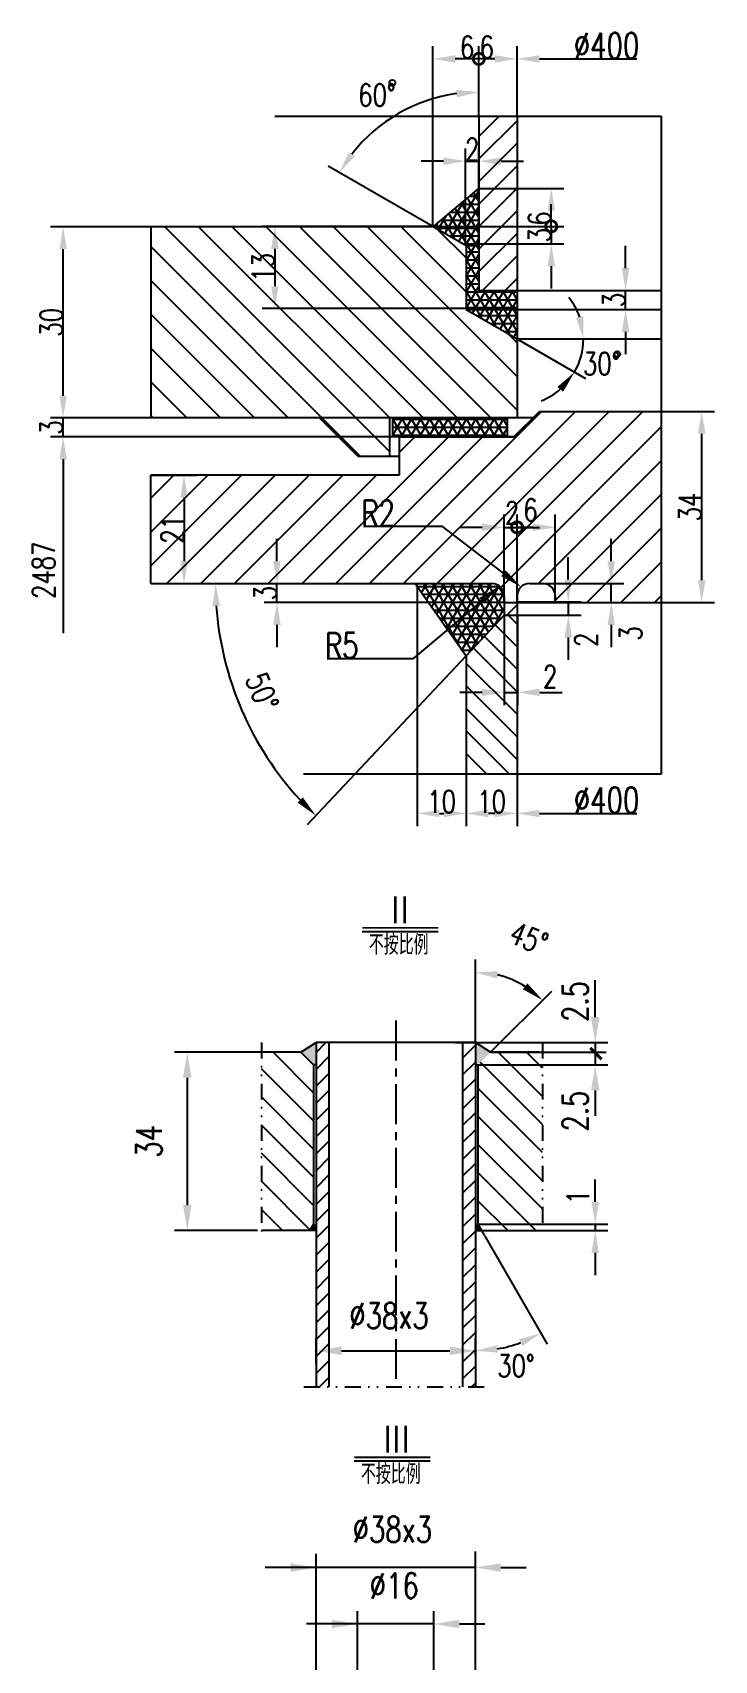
# Model space of a CAD drawing. Extents: x -11639 to -9817, y 3347 to 4292.
# Drawn here: x -11308 to -11200.9, y 3897.5 to 4153.1 of the extents above; entities that cross this region are included whole.
import ezdxf
from ezdxf.enums import TextEntityAlignment as Align

# ---------------------------------------------------------------- set-up
doc = ezdxf.new("R2010")
doc.units = 0
doc.header["$LTSCALE"] = 10
doc.header["$MEASUREMENT"] = 0
doc.linetypes.add('CENTER2', pattern=[1, 0.625, -0.125, 0.125, -0.125])
doc.linetypes.add('DIVIDE2', pattern=[0.625, 0.25, -0.125, 0, -0.125, 0, -0.125])
doc.layers.get('0').update_dxf_attribs({"linetype": 'CONTINUOUS'})
doc.layers.get('DEFPOINTS').update_dxf_attribs({"linetype": 'CONTINUOUS'})
doc.layers.add('1', color=2, linetype='CONTINUOUS')
doc.layers.add('LK', color=240, linetype='CONTINUOUS')
doc.styles.add('HZ', font='txt', dxfattribs={"width": 0.75, "bigfont": 'hztxt'})
doc.styles.get("Standard").update_dxf_attribs({"font": 'simplex', "width": 0.75, "bigfont": 'hztxt'})
doc.dimstyles.get("Standard").update_dxf_attribs({"dimtxt": 0.18, "dimasz": 0.18, "dimexe": 0.18, "dimexo": 0.0625, "dimgap": 0.09, "dimtad": 0, "dimtih": 1, "dimtoh": 1, "dimdec": 4, "dimzin": 0, "dimtxsty": 'STANDARD', "dimcen": 0.09, "dimazin": 3, "dimtfac": 1, "dimtdec": 4, "dimtofl": 0, "dimtmove": 0, "dimatfit": 3, "dimtolj": 1, "dimtzin": 0})
pattern_1 = [(180, (-10336.3069, 3097.4027), (0, 1.25), []), (120, (-10336.3069, 3097.4027), (1.0825318, 0.625), []), (60, (-10336.3069, 3097.4027), (1.0825318, -0.625), [])]

# ---------------------------------------------------------------- blocks, each defined once
blk = doc.blocks.new('*D31')
at = {"layer": '1', "color": 0}
for p, q in [((564.87, 710.22), (564.87, 723.2)), ((567.32, 708.7), (576.86, 718.24))]:
    blk.add_line(p, q, dxfattribs=at)
blk.add_arc((564.87, 706.26), 14.94, 58.4498, 76.5502, dxfattribs=at)
for points in [[(568.28, 720.21), (568.42, 721.37), (564.87, 721.2)], [(573.06, 719.45), (572.33, 718.53), (575.44, 716.82)]]:
    blk.add_solid(points, dxfattribs=at)
at = {"layer": 'DEFPOINTS', "color": 0}
for p in [(572.35, 719.2), (564.87, 710.16), (567.27, 708.66), (565.27, 706.66), (564.87, 694.06)]:
    blk.add_point(p, dxfattribs=at)
at = {"layer": '1', "color": 0, "insert": (573.27, 726.53), "char_height": 3.5, "attachment_point": 5, "rotation": 337.5, "style": 'HZ'}
blk.add_mtext('\\A1;45%%D', dxfattribs=at)
blk = doc.blocks.new('*D59')
at = {"layer": '1', "color": 0}
for p, q in [((566.3, 679.87), (576.16, 662.81)), ((564.87, 664.35), (564.87, 659.79))]:
    blk.add_line(p, q, dxfattribs=at)
blk.add_arc((564.87, 682.35), 20.56, 279.7641, 290.2359, dxfattribs=at)
for points in [[(571.74, 663.58), (572.23, 662.53), (575.16, 664.54)], [(568.41, 661.5), (568.31, 662.67), (564.87, 661.79)]]:
    blk.add_solid(points, dxfattribs=at)
at = {"layer": 'DEFPOINTS', "color": 0}
for p in [(564.87, 683.66), (565.27, 681.66), (566.27, 679.93), (564.87, 664.41), (568.45, 662.1)]:
    blk.add_point(p, dxfattribs=at)
at = {"layer": '1', "color": 0, "insert": (571.24, 659.42), "char_height": 3.5, "attachment_point": 5, "style": 'HZ'}
blk.add_mtext('\\A1;30%%D', dxfattribs=at)
blk = doc.blocks.new('*D32')
at = {"layer": '1', "color": 0}
for p, q in [((583.69, 685.16), (583.69, 688.66)), ((565.18, 681.66), (585.69, 681.66)), ((575.46, 680.66), (585.69, 680.66)), ((583.69, 681.66), (583.69, 680.66)), ((583.69, 677.16), (583.69, 673.66))]:
    blk.add_line(p, q, dxfattribs=at)
for points in [[(583.11, 685.16), (584.27, 685.16), (583.69, 681.66)], [(583.11, 677.16), (584.27, 677.16), (583.69, 680.66)]]:
    blk.add_solid(points, dxfattribs=at)
at = {"layer": 'DEFPOINTS', "color": 0}
for p in [(565.12, 681.66), (575.4, 680.66), (583.69, 680.66)]:
    blk.add_point(p, dxfattribs=at)
at = {"layer": '1', "color": 0, "insert": (580.99, 685.92), "char_height": 3.5, "attachment_point": 5, "rotation": 90, "style": 'HZ'}
blk.add_mtext('\\A1;1', dxfattribs=at)
blk = doc.blocks.new('*X1')
at = {"color": 0}
for p, q in [((154.18, 566.18), (147.82, 572.54)), ((190.11, 565.61), (183.18, 572.54)), ((190.11, 570.03), (187.6, 572.54)), ((154.18, 561.76), (146, 569.95)), ((190.11, 561.19), (180.37, 570.93)), ((154.18, 557.34), (146, 565.53)), ((190.11, 556.77), (179.98, 566.9)), ((190.11, 552.35), (179.98, 562.48)), ((154.18, 552.92), (146, 561.11)), ((190.11, 547.93), (179.98, 558.06)), ((154.18, 548.5), (146, 556.69)), ((153.65, 544.62), (146, 552.27)), ((189.08, 544.54), (179.98, 553.64)), ((149.31, 544.54), (146, 547.85)), ((184.66, 544.54), (179.98, 549.22))]:
    blk.add_line(p, q, dxfattribs=at)
blk = doc.blocks.new('*X5')
at = {"color": 0}
for p, q in [((93.41, 711.25), (94.96, 712.8)), ((93.41, 708.6), (95.41, 710.6)), ((116.41, 710.38), (118.41, 712.38)), ((93.41, 705.94), (95.41, 707.94)), ((116.41, 707.73), (118.41, 709.73)), ((116.41, 705.08), (118.41, 707.08)), ((93.41, 703.29), (95.41, 705.29)), ((116.41, 702.43), (118.41, 704.43)), ((93.41, 700.64), (95.41, 702.64)), ((116.41, 699.78), (118.41, 701.78)), ((93.41, 697.99), (95.41, 699.99)), ((116.41, 697.12), (118.41, 699.12)), ((93.41, 695.34), (95.41, 697.34)), ((116.41, 694.47), (118.41, 696.47)), ((93.41, 692.69), (95.41, 694.69)), ((116.41, 691.82), (118.41, 693.82)), ((93.41, 690.03), (95.41, 692.03)), ((116.41, 689.17), (118.41, 691.17)), ((93.41, 687.38), (95.41, 689.38)), ((116.41, 686.52), (118.41, 688.52)), ((93.41, 684.73), (95.41, 686.73)), ((116.41, 683.87), (118.41, 685.87)), ((93.41, 682.08), (95.41, 684.08)), ((116.41, 681.21), (118.41, 683.21)), ((93.41, 679.43), (95.41, 681.43)), ((116.41, 678.56), (118.41, 680.56)), ((93.41, 676.78), (95.41, 678.78)), ((116.41, 675.91), (118.41, 677.91)), ((93.41, 674.12), (95.41, 676.12)), ((116.41, 673.26), (118.41, 675.26)), ((93.41, 671.47), (95.41, 673.47)), ((116.41, 670.61), (118.41, 672.61)), ((93.41, 668.82), (95.41, 670.82)), ((116.41, 667.96), (118.41, 669.96)), ((93.41, 666.17), (95.41, 668.17)), ((116.41, 665.3), (118.41, 667.3)), ((93.41, 663.52), (95.41, 665.52)), ((116.41, 662.65), (118.41, 664.65)), ((93.41, 660.87), (95.41, 662.87)), ((116.41, 660), (118.41, 662)), ((93.96, 658.77), (95.41, 660.21)), ((117.83, 658.77), (118.41, 659.35))]:
    blk.add_line(p, q, dxfattribs=at)
blk = doc.blocks.new('_DOTSMALL')
at = {"layer": '1', "color": 0, "const_width": 0.5}
blk.add_lwpolyline([(-0.0625, 0, 1), (0.0625, 0, 1)], format="xyb", close=True, dxfattribs=at)
blk = doc.blocks.new('*D48')
at = {"layer": '1', "color": 0}
for p, q in [((565.42, 865.11), (565.42, 876.05)), ((567.92, 874.05), (565.42, 874.05)), ((571.42, 865.11), (571.42, 876.05))]:
    blk.add_line(p, q, dxfattribs=at)
blk.add_solid([(567.92, 874.63), (567.92, 873.46), (571.42, 874.05)], dxfattribs=at)
at = {"layer": 'DEFPOINTS', "color": 0}
for p in [(565.42, 874.05), (565.42, 865.05), (571.42, 865.05)]:
    blk.add_point(p, dxfattribs=at)
at = {"layer": '1', "color": 0, "xscale": 3.5, "yscale": 3.5, "zscale": 3.5, "rotation": 180}
blk.add_blockref('_DOTSMALL', (565.42, 874.05), dxfattribs=at)
at = {"layer": '1', "color": 0, "insert": (566.67, 875.89), "char_height": 3.5, "attachment_point": 5, "style": 'HZ'}
blk.add_mtext('\\A1;6', dxfattribs=at)
blk = doc.blocks.new('*D49')
at = {"layer": '1', "color": 0}
for p, q in [((558.22, 847.76), (558.22, 876.05)), ((565.42, 874.05), (561.72, 874.05)), ((565.42, 865.11), (565.42, 876.05))]:
    blk.add_line(p, q, dxfattribs=at)
blk.add_solid([(561.72, 874.63), (561.72, 873.46), (558.22, 874.05)], dxfattribs=at)
at = {"layer": 'DEFPOINTS', "color": 0}
for p in [(558.22, 874.05), (565.42, 865.05), (558.22, 847.7)]:
    blk.add_point(p, dxfattribs=at)
at = {"layer": '1', "color": 0, "insert": (563.57, 875.89), "char_height": 3.5, "attachment_point": 5, "style": 'HZ'}
blk.add_mtext('\\A1;6', dxfattribs=at)
blk = doc.blocks.new('_NONE')
blk = doc.blocks.new('*D56')
at = {"layer": '1', "color": 0}
for p, q in [((558.11, 847.73), (531.4, 847.73)), ((533.4, 844.23), (533.4, 838.37)), ((563.36, 834.87), (531.4, 834.87))]:
    blk.add_line(p, q, dxfattribs=at)
for points in [[(532.81, 844.23), (533.98, 844.23), (533.4, 847.73)], [(532.81, 838.37), (533.98, 838.37), (533.4, 834.87)]]:
    blk.add_solid(points, dxfattribs=at)
at = {"layer": 'DEFPOINTS', "color": 0}
for p in [(558.17, 847.73), (533.4, 834.87), (563.42, 834.87)]:
    blk.add_point(p, dxfattribs=at)
at = {"layer": '1', "color": 0, "insert": (531.56, 841.3), "char_height": 3.5, "attachment_point": 5, "rotation": 90, "style": 'HZ'}
blk.add_mtext('\\A1;13', dxfattribs=at)
blk = doc.blocks.new('*D45')
at = {"layer": '1', "color": 0}
for p, q in [((533.72, 795.2), (533.72, 798.7)), ((513.98, 791.7), (535.72, 791.7)), ((533.72, 788.7), (533.72, 791.7)), ((569.36, 788.7), (531.72, 788.7)), ((533.72, 785.2), (533.72, 781.7))]:
    blk.add_line(p, q, dxfattribs=at)
for points in [[(533.13, 795.2), (534.3, 795.2), (533.72, 791.7)], [(533.13, 785.2), (534.3, 785.2), (533.72, 788.7)]]:
    blk.add_solid(points, dxfattribs=at)
at = {"layer": 'DEFPOINTS', "color": 0}
for p in [(513.92, 791.7), (533.72, 791.7), (569.42, 788.7)]:
    blk.add_point(p, dxfattribs=at)
at = {"layer": '1', "color": 0, "insert": (531.88, 790.2), "char_height": 3.5, "attachment_point": 5, "rotation": 90, "style": 'HZ'}
blk.add_mtext('\\A1;3', dxfattribs=at)
blk = doc.blocks.new('*D44')
at = {"layer": '1', "color": 0}
blk.add_line((563.38, 780.28), (538.46, 753.79), dxfattribs=at)
blk.add_arc((574.12, 791.7), 50.05, 184.0077, 222.7447, dxfattribs=at)
for points in [[(523.61, 788.18), (524.78, 788.22), (524.07, 791.7)], [(537.78, 758.14), (536.95, 757.32), (539.83, 755.25)]]:
    blk.add_solid(points, dxfattribs=at)
at = {"layer": 'DEFPOINTS', "color": 0}
for p in [(513.92, 791.7), (567.42, 791.7), (569.42, 786.7), (563.42, 780.32), (531.3, 765.8)]:
    blk.add_point(p, dxfattribs=at)
at = {"layer": '1', "color": 0, "insert": (531.39, 774.7), "char_height": 3.5, "attachment_point": 5, "rotation": 291.692, "style": 'HZ'}
blk.add_mtext('\\A1;50%%D', dxfattribs=at)
blk = doc.blocks.new('*D38')
at = {"layer": '1', "color": 0}
for p, q in [((500.15, 821.18), (500.15, 824.68)), ((551.36, 817.68), (498.15, 817.68)), ((500.15, 814.7), (500.15, 817.68)), ((551.36, 814.7), (498.15, 814.7)), ((500.15, 811.2), (500.15, 807.7))]:
    blk.add_line(p, q, dxfattribs=at)
for points in [[(499.57, 821.18), (500.73, 821.18), (500.15, 817.68)], [(499.57, 811.2), (500.73, 811.2), (500.15, 814.7)]]:
    blk.add_solid(points, dxfattribs=at)
at = {"layer": 'DEFPOINTS', "color": 0}
for p in [(500.15, 817.68), (551.42, 817.68), (551.42, 814.7)]:
    blk.add_point(p, dxfattribs=at)
at = {"layer": '1', "color": 0, "insert": (498.31, 816.19), "char_height": 3.5, "attachment_point": 5, "rotation": 90, "style": 'HZ'}
blk.add_mtext('\\A1;3', dxfattribs=at)
blk = doc.blocks.new('*D57')
at = {"layer": '1', "color": 0}
for p, q in [((594.13, 818.7), (602.41, 818.7)), ((600.41, 792.2), (600.41, 815.2)), ((594.13, 788.7), (602.41, 788.7))]:
    blk.add_line(p, q, dxfattribs=at)
for points in [[(599.83, 815.2), (601, 815.2), (600.41, 818.7)], [(599.83, 792.2), (601, 792.2), (600.41, 788.7)]]:
    blk.add_solid(points, dxfattribs=at)
at = {"layer": 'DEFPOINTS', "color": 0}
for p in [(594.07, 818.7), (600.41, 818.7), (594.07, 788.7)]:
    blk.add_point(p, dxfattribs=at)
at = {"layer": '1', "color": 0, "insert": (598.57, 803.7), "char_height": 3.5, "attachment_point": 5, "rotation": 90, "style": 'HZ'}
blk.add_mtext('\\A1;34', dxfattribs=at)
blk = doc.blocks.new('*D39')
at = {"layer": '1', "color": 0}
for p, q in [((569.42, 788.81), (569.42, 802.51)), ((571.42, 788.76), (571.42, 802.51)), ((565.92, 800.51), (562.42, 800.51)), ((569.42, 800.51), (571.42, 800.51)), ((571.42, 800.51), (574.92, 800.51))]:
    blk.add_line(p, q, dxfattribs=at)
blk.add_solid([(565.92, 801.1), (565.92, 799.93), (569.42, 800.51)], dxfattribs=at)
at = {"layer": 'DEFPOINTS', "color": 0}
for p in [(571.42, 800.51), (569.42, 788.75), (571.42, 788.7)]:
    blk.add_point(p, dxfattribs=at)
at = {"layer": '1', "color": 0, "xscale": 3.5, "yscale": 3.5, "zscale": 3.5, "rotation": 180}
blk.add_blockref('_DOTSMALL', (571.42, 800.51), dxfattribs=at)
at = {"layer": '1', "color": 0, "insert": (570.63, 802.79), "char_height": 3.5, "attachment_point": 5, "style": 'HZ'}
blk.add_mtext('\\A1;2', dxfattribs=at)
blk = doc.blocks.new('*D47')
at = {"layer": '1', "color": 0}
for p, q in [((555.74, 791.19), (555.74, 753.6)), ((563.42, 779.1), (563.42, 753.6)), ((559.24, 755.6), (559.92, 755.6))]:
    blk.add_line(p, q, dxfattribs=at)
for points in [[(559.24, 756.18), (559.24, 755.02), (555.74, 755.6)], [(559.92, 756.18), (559.92, 755.02), (563.42, 755.6)]]:
    blk.add_solid(points, dxfattribs=at)
at = {"layer": 'DEFPOINTS', "color": 0}
for p in [(555.74, 791.25), (563.42, 779.16), (563.42, 755.6)]:
    blk.add_point(p, dxfattribs=at)
at = {"layer": '1', "color": 0, "insert": (559.58, 757.44), "char_height": 3.5, "attachment_point": 5, "style": 'HZ'}
blk.add_mtext('\\A1;10', dxfattribs=at)
blk = doc.blocks.new('*D41')
at = {"layer": '1', "color": 0}
for p, q in [((586.21, 795.2), (586.21, 798.7)), ((574.85, 791.7), (588.21, 791.7)), ((586.21, 788.7), (586.21, 791.7)), ((577.48, 788.7), (588.21, 788.7)), ((586.21, 785.2), (586.21, 781.7))]:
    blk.add_line(p, q, dxfattribs=at)
for points in [[(585.63, 795.2), (586.79, 795.2), (586.21, 791.7)], [(585.63, 785.2), (586.79, 785.2), (586.21, 788.7)]]:
    blk.add_solid(points, dxfattribs=at)
at = {"layer": 'DEFPOINTS', "color": 0}
for p in [(574.79, 791.7), (586.21, 791.7), (577.42, 788.7)]:
    blk.add_point(p, dxfattribs=at)
at = {"layer": '1', "color": 0, "insert": (589.28, 783.86), "char_height": 3.5, "attachment_point": 5, "rotation": 90, "style": 'HZ'}
blk.add_mtext('\\A1;3', dxfattribs=at)
blk = doc.blocks.new('*D42')
at = {"layer": '1', "color": 0}
for p, q in [((579.47, 792.32), (579.47, 795.82)), ((571.48, 788.82), (581.47, 788.82)), ((579.47, 788.82), (579.47, 786.7)), ((571.48, 786.7), (581.47, 786.7)), ((579.47, 783.2), (579.47, 779.7))]:
    blk.add_line(p, q, dxfattribs=at)
for points in [[(578.88, 792.32), (580.05, 792.32), (579.47, 788.82)], [(578.88, 783.2), (580.05, 783.2), (579.47, 786.7)]]:
    blk.add_solid(points, dxfattribs=at)
at = {"layer": 'DEFPOINTS', "color": 0}
for p in [(571.42, 788.82), (571.42, 786.7), (579.47, 786.7)]:
    blk.add_point(p, dxfattribs=at)
at = {"layer": '1', "color": 0, "insert": (582.25, 782.86), "char_height": 3.5, "attachment_point": 5, "rotation": 90, "style": 'HZ'}
blk.add_mtext('\\A1;2', dxfattribs=at)
blk = doc.blocks.new('*D40')
at = {"layer": '1', "color": 0}
for p, q in [((571.42, 788.82), (571.42, 802.51)), ((577.42, 788.76), (577.42, 802.51)), ((573.92, 800.51), (571.42, 800.51))]:
    blk.add_line(p, q, dxfattribs=at)
blk.add_solid([(573.92, 801.1), (573.92, 799.93), (577.42, 800.51)], dxfattribs=at)
at = {"layer": 'DEFPOINTS', "color": 0}
for p in [(571.42, 800.51), (571.42, 788.76), (577.42, 788.7)]:
    blk.add_point(p, dxfattribs=at)
at = {"layer": '1', "color": 0, "xscale": 3.5, "yscale": 3.5, "zscale": 3.5, "rotation": 180}
blk.add_blockref('_DOTSMALL', (571.42, 800.51), dxfattribs=at)
at = {"layer": '1', "color": 0, "insert": (573.53, 803.23), "char_height": 3.5, "attachment_point": 5, "style": 'HZ'}
blk.add_mtext('\\A1;6', dxfattribs=at)
blk = doc.blocks.new('*D46')
at = {"layer": '1', "color": 0}
for p, q in [((563.42, 761.7), (563.42, 753.6)), ((571.42, 761.7), (571.42, 753.6)), ((567.92, 755.6), (566.92, 755.6))]:
    blk.add_line(p, q, dxfattribs=at)
for points in [[(566.92, 756.18), (566.92, 755.02), (563.42, 755.6)], [(567.92, 756.18), (567.92, 755.02), (571.42, 755.6)]]:
    blk.add_solid(points, dxfattribs=at)
at = {"layer": 'DEFPOINTS', "color": 0}
for p in [(563.42, 761.76), (571.42, 761.76), (563.42, 755.6)]:
    blk.add_point(p, dxfattribs=at)
at = {"layer": '1', "color": 0, "insert": (567.42, 757.44), "char_height": 3.5, "attachment_point": 5, "style": 'HZ'}
blk.add_mtext('\\A1;10', dxfattribs=at)
blk = doc.blocks.new('*D43')
at = {"layer": '1', "color": 0}
for p, q in [((569.42, 786.64), (569.42, 772.61)), ((571.48, 786.64), (571.48, 772.61)), ((565.92, 774.61), (562.42, 774.61)), ((569.42, 774.61), (571.48, 774.61)), ((574.98, 774.61), (578.48, 774.61))]:
    blk.add_line(p, q, dxfattribs=at)
for points in [[(565.92, 775.19), (565.92, 774.02), (569.42, 774.61)], [(574.98, 775.19), (574.98, 774.02), (571.48, 774.61)]]:
    blk.add_solid(points, dxfattribs=at)
at = {"layer": 'DEFPOINTS', "color": 0}
for p in [(569.42, 786.7), (571.48, 786.7), (571.48, 774.61)]:
    blk.add_point(p, dxfattribs=at)
at = {"layer": '1', "color": 0, "insert": (576.61, 777.07), "char_height": 3.5, "attachment_point": 5, "style": 'HZ'}
blk.add_mtext('\\A1;2', dxfattribs=at)
blk = doc.blocks.new('*D54')
at = {"color": 0, "linetype": 'BYBLOCK'}
blk.add_line((571.47, 830.05), (582.18, 823.87), dxfattribs=at)
for start, end in [(19.3323, 38.6647), (330, 0), (291.3353, 310.6677)]:
    blk.add_arc((571.42, 830.08), 10.42, start, end, dxfattribs=at)
for points in [[(581.83, 833.63), (580.68, 833.43), (581.84, 830.08)], [(577.76, 822.55), (578.66, 821.8), (580.44, 824.87)]]:
    blk.add_solid(points, dxfattribs=at)
at = {"layer": 'DEFPOINTS', "color": 0, "linetype": 'BYBLOCK'}
for p in [(563.42, 834.7), (571.42, 830.08), (571.42, 830.08), (581.68, 828.27), (594.07, 830.08)]:
    blk.add_point(p, dxfattribs=at)
at = {"color": 0, "linetype": 'BYBLOCK', "insert": (584.7, 826.2), "char_height": 3.5, "attachment_point": 5}
blk.add_mtext('\\A1;30°', dxfattribs=at)
blk = doc.blocks.new('*D53')
at = {"layer": '1', "color": 0}
for p, q in [((588.46, 841.2), (588.46, 844.7)), ((565.87, 837.7), (590.46, 837.7)), ((588.46, 834.7), (588.46, 837.7)), ((565.87, 834.7), (590.46, 834.7)), ((588.46, 831.2), (588.46, 827.7))]:
    blk.add_line(p, q, dxfattribs=at)
for points in [[(587.88, 841.2), (589.04, 841.2), (588.46, 837.7)], [(587.88, 831.2), (589.04, 831.2), (588.46, 834.7)]]:
    blk.add_solid(points, dxfattribs=at)
at = {"layer": 'DEFPOINTS', "color": 0}
for p in [(565.81, 837.7), (588.46, 837.7), (565.81, 834.7)]:
    blk.add_point(p, dxfattribs=at)
at = {"layer": '1', "color": 0, "insert": (586.62, 836.2), "char_height": 3.5, "attachment_point": 5, "rotation": 90, "style": 'HZ'}
blk.add_mtext('\\A1;3', dxfattribs=at)
blk = doc.blocks.new('*D55')
at = {"color": 0, "linetype": 'BYBLOCK'}
for p, q in [((565.42, 865.11), (565.42, 870.84)), ((558.17, 847.73), (541.78, 857.19))]:
    blk.add_line(p, q, dxfattribs=at)
blk.add_arc((565.42, 843.55), 25.29, 97.9354, 142.0646, dxfattribs=at)
for points in [[(561.89, 869.18), (561.97, 868.01), (565.42, 868.84)], [(545.95, 858.77), (544.99, 859.42), (543.52, 856.19)]]:
    blk.add_solid(points, dxfattribs=at)
at = {"layer": 'DEFPOINTS', "color": 0, "linetype": 'BYBLOCK'}
for p in [(556.77, 867.31), (565.42, 865.05), (558.22, 847.7), (563.42, 844.7), (565.42, 837.7)]:
    blk.add_point(p, dxfattribs=at)
at = {"color": 0, "linetype": 'BYBLOCK', "insert": (549.41, 868.36), "char_height": 3.5, "attachment_point": 5}
blk.add_mtext('\\A1;60°', dxfattribs=at)
blk = doc.blocks.new('*D50')
at = {"layer": '1', "color": 0}
for p, q in [((565.48, 853.7), (578.79, 853.7)), ((576.79, 847.76), (576.79, 850.2)), ((558.28, 847.76), (578.79, 847.76))]:
    blk.add_line(p, q, dxfattribs=at)
blk.add_solid([(576.21, 850.2), (577.38, 850.2), (576.79, 853.7)], dxfattribs=at)
at = {"layer": 'DEFPOINTS', "color": 0}
for p in [(565.42, 853.7), (576.79, 853.7), (558.22, 847.76)]:
    blk.add_point(p, dxfattribs=at)
at = {"layer": '1', "color": 0, "insert": (574.95, 848.98), "char_height": 3.5, "attachment_point": 5, "rotation": 90, "style": 'HZ'}
blk.add_mtext('\\A1;6', dxfattribs=at)
blk = doc.blocks.new('*D51')
at = {"layer": '1', "color": 0}
for p, q in [((576.79, 847.76), (576.79, 851.26)), ((558.28, 847.76), (578.79, 847.76)), ((576.79, 847.76), (576.79, 845)), ((562.97, 845), (578.79, 845)), ((576.79, 841.5), (576.79, 838))]:
    blk.add_line(p, q, dxfattribs=at)
blk.add_solid([(576.21, 841.5), (577.38, 841.5), (576.79, 845)], dxfattribs=at)
at = {"layer": 'DEFPOINTS', "color": 0}
for p in [(558.22, 847.76), (562.91, 845), (576.79, 845)]:
    blk.add_point(p, dxfattribs=at)
at = {"layer": '1', "color": 0, "xscale": 3.5, "yscale": 3.5, "zscale": 3.5, "rotation": 270}
blk.add_blockref('_DOTSMALL', (576.79, 847.76), dxfattribs=at)
at = {"layer": '1', "color": 0, "insert": (574.95, 846.38), "char_height": 3.5, "attachment_point": 5, "rotation": 90, "style": 'HZ'}
blk.add_mtext('\\A1;3', dxfattribs=at)
blk = doc.blocks.new('*D52')
at = {"layer": '1', "color": 0}
for p, q in [((563.35, 844.8), (563.35, 859.99)), ((565.42, 844.76), (565.42, 859.99)), ((559.85, 857.99), (556.35, 857.99)), ((563.35, 857.99), (565.42, 857.99)), ((568.92, 857.99), (572.42, 857.99))]:
    blk.add_line(p, q, dxfattribs=at)
for points in [[(559.85, 858.58), (559.85, 857.41), (563.35, 857.99)], [(568.92, 858.58), (568.92, 857.41), (565.42, 857.99)]]:
    blk.add_solid(points, dxfattribs=at)
at = {"layer": 'DEFPOINTS', "color": 0}
for p in [(565.42, 857.99), (563.35, 844.74), (565.42, 844.7)]:
    blk.add_point(p, dxfattribs=at)
at = {"layer": '1', "color": 0, "insert": (564.38, 859.83), "char_height": 3.5, "attachment_point": 5, "style": 'HZ'}
blk.add_mtext('\\A1;2', dxfattribs=at)
blk = doc.blocks.new('*D37')
at = {"layer": '1', "color": 0}
for p, q in [((513.86, 847.7), (498.15, 847.7)), ((500.15, 821.2), (500.15, 844.2)), ((513.86, 817.7), (498.15, 817.7))]:
    blk.add_line(p, q, dxfattribs=at)
for points in [[(499.57, 844.2), (500.73, 844.2), (500.15, 847.7)], [(499.57, 821.2), (500.73, 821.2), (500.15, 817.7)]]:
    blk.add_solid(points, dxfattribs=at)
at = {"layer": 'DEFPOINTS', "color": 0}
for p in [(500.15, 847.7), (513.92, 847.7), (513.92, 817.7)]:
    blk.add_point(p, dxfattribs=at)
at = {"layer": '1', "color": 0, "insert": (498.31, 832.7), "char_height": 3.5, "attachment_point": 5, "rotation": 90, "style": 'HZ'}
blk.add_mtext('\\A1;30', dxfattribs=at)
blk = doc.blocks.new('*D58')
at = {"layer": '1', "color": 0}
for p, q in [((513.98, 808.7), (521.14, 808.7)), ((519.14, 805.2), (519.14, 795.2)), ((513.98, 791.7), (521.14, 791.7))]:
    blk.add_line(p, q, dxfattribs=at)
for points in [[(518.55, 805.2), (519.72, 805.2), (519.14, 808.7)], [(518.55, 795.2), (519.72, 795.2), (519.14, 791.7)]]:
    blk.add_solid(points, dxfattribs=at)
at = {"layer": 'DEFPOINTS', "color": 0}
for p in [(513.92, 808.7), (513.92, 791.7), (519.14, 791.7)]:
    blk.add_point(p, dxfattribs=at)
at = {"layer": '1', "color": 0, "insert": (517.3, 800.2), "char_height": 3.5, "attachment_point": 5, "rotation": 90, "style": 'HZ'}
blk.add_mtext('\\A1;21', dxfattribs=at)

msp = doc.modelspace()

# ---------------------------------------------------------------- hatches: boundary and pattern name
at = {"layer": '1'}
h = msp.add_hatch(dxfattribs=at)
h.set_pattern_fill('ANSI31', color=256, scale=20, angle=90, style=0)
h.set_pattern_definition([(45, (-10336.307, 3097.4027), (1.767767, -1.767767), [])])
h.paths.add_polyline_path([(-11231.93615, 4139.95665), (-11237.93615, 4139.95665), (-11237.93615, 4112.60643), (-11231.93615, 4112.60643)])
h = msp.add_hatch(dxfattribs=at)
h.set_pattern_fill('NET3', color=256, scale=10, style=0)
h.set_pattern_definition(pattern_1)
h.paths.add_polyline_path([(-11245.1323, 4122.60643), (-11237.93615, 4122.60643), (-11237.93615, 4128.60643)])
h.paths.add_polyline_path([(-11245.1323, 4122.60643), (-11239.93615, 4119.60643), (-11237.93615, 4119.60643), (-11237.93615, 4122.60643)])
h = msp.add_hatch(dxfattribs=at)
h.set_pattern_fill('ANSI31', color=256, scale=30, style=0)
h.set_pattern_definition([(135, (-10336.307, 3097.4027), (2.65165, 2.65165), [])])
h.paths.add_polyline_path([(-11262.93615, 4092.60643), (-11256.93615, 4086.60643), (-11251.93615, 4086.60643), (-11251.93615, 4092.60643), (-11231.93615, 4092.60643), (-11231.93615, 4104.98762), (-11239.93615, 4109.60643), (-11239.93615, 4119.60643), (-11245.1323, 4122.60643), (-11289.43615, 4122.60643), (-11289.43615, 4092.60643)])
h = msp.add_hatch(dxfattribs=at)
h.set_pattern_fill('NET3', color=256, scale=10, style=0)
h.set_pattern_definition(pattern_1)
h.paths.add_polyline_path([(-11239.93615, 4109.60643), (-11231.93615, 4109.60643), (-11231.93615, 4112.60643), (-11237.93615, 4112.60643), (-11237.93615, 4119.60643), (-11239.93615, 4119.60643)])
h.paths.add_polyline_path([(-11239.93615, 4109.60643), (-11231.93615, 4104.98762), (-11231.93615, 4109.60643)])
h = msp.add_hatch(dxfattribs=at)
h.set_pattern_fill('ANSI31', color=256, scale=30, angle=90, style=0)
h.set_pattern_definition([(45, (-10336.307, 3097.4027), (2.65165, -2.65165), [])])
h.paths.add_polyline_path([(-11250.43615, 4089.60643), (-11250.43615, 4083.60643), (-11289.43615, 4083.60643), (-11289.43615, 4066.60643), (-11235.93615, 4066.60643, -0.414213562), (-11233.93615, 4064.60643), (-11233.93615, 4063.60643), (-11231.93615, 4063.60643), (-11231.93615, 4064.60643, -0.414213562), (-11229.93615, 4066.60643), (-11227.93615, 4066.60643, -0.414213562), (-11225.93615, 4064.60643), (-11225.93615, 4063.60643), (-11209.28924, 4063.60643), (-11209.28924, 4093.60643), (-11228.43615, 4093.60643), (-11232.43615, 4089.60643)])
h.paths.add_polyline_path([(-11233.93615, 4063.60643), (-11233.93615, 4061.60643), (-11231.93615, 4061.60643), (-11231.93615, 4063.60643)])
h = msp.add_hatch(dxfattribs=at)
h.set_pattern_fill('NET3', color=256, scale=10, style=0)
h.set_pattern_definition(pattern_1)
h.paths.add_polyline_path([(-11251.43615, 4092.60643), (-11251.43615, 4089.60643), (-11233.43615, 4089.60643), (-11233.43615, 4092.60643)])
h = msp.add_hatch(dxfattribs=at)
h.set_pattern_fill('NET3', color=256, scale=10, style=0)
h.set_pattern_definition(pattern_1)
h.paths.add_polyline_path([(-11233.93615, 4061.60643), (-11233.93615, 4064.60643, 0.414213562), (-11235.93615, 4066.60643), (-11247.93615, 4066.60643), (-11239.93615, 4055.22771)])
h = msp.add_hatch(dxfattribs=at)
h.set_pattern_fill('ANSI31', color=256, scale=20, style=0)
h.set_pattern_definition([(135, (-10336.307, 3097.4027), (1.767767, 1.767767), [])])
h.paths.add_polyline_path([(-11231.93615, 4061.60643), (-11233.93615, 4061.60643), (-11239.93615, 4055.22771), (-11239.93615, 4036.66449), (-11231.93615, 4036.66449)])

# ---------------------------------------------------------------- linework, layer by layer
for p, q in [((-11269.98369, 4139.95665), (-11209.28924, 4139.95665)), ((-11209.28924, 4139.95665), (-11209.28924, 4036.66449)), ((-11209.28924, 4036.66449), (-11265.48777, 4036.66449))]:
    msp.add_line(p, q)
at = {"color": 0, "linetype": 'BYBLOCK'}
for p, q in [((-11219.66427, 3998.52575), (-11219.66427, 4002.52575)), ((-11241.6145, 3994.52575), (-11217.66427, 3994.52575)), ((-11271.56961, 3993.02575), (-11285.71625, 3993.02575)), ((-11238.22162, 3991.02575), (-11217.66427, 3991.02575)), ((-11283.71625, 3989.02575), (-11283.71625, 3969.02575)), ((-11219.66427, 3987.02575), (-11219.66427, 3983.02575)), ((-11272.67931, 3965.02575), (-11285.71625, 3965.02575)), ((-11263.48027, 3944.13366), (-11263.48027, 3948.15564)), ((-11259.48027, 3946.15564), (-11242.48027, 3946.15564)), ((-11238.48027, 3945.44064), (-11238.48027, 3948.15564)), ((-11263.4857, 3881.94427), (-11263.4857, 3914.28919)), ((-11238.4857, 3880.67041), (-11238.4857, 3914.62297)), ((-11238.4857, 3912.12061), (-11271.4857, 3912.12061)), ((-11234.4857, 3912.12061), (-11230.4857, 3912.12061)), ((-11256.9857, 3887.41508), (-11256.9857, 3905.26604)), ((-11244.9857, 3884.26603), (-11244.9857, 3905.26604)), ((-11244.9857, 3903.26604), (-11264.9857, 3903.26604)), ((-11240.9857, 3903.26604), (-11236.9857, 3903.26604))]:
    msp.add_line(p, q, dxfattribs=at)
for points in [[(-11220.33094, 3998.52575), (-11218.9976, 3998.52575), (-11219.66427, 3994.52575)], [(-11284.38292, 3989.02575), (-11283.04958, 3989.02575), (-11283.71625, 3993.02575)], [(-11220.33094, 3987.02575), (-11218.9976, 3987.02575), (-11219.66427, 3991.02575)], [(-11284.38292, 3969.02575), (-11283.04958, 3969.02575), (-11283.71625, 3965.02575)], [(-11259.48027, 3946.82231), (-11259.48027, 3945.48898), (-11263.48027, 3946.15564)], [(-11242.48027, 3946.82231), (-11242.48027, 3945.48898), (-11238.48027, 3946.15564)], [(-11267.4857, 3912.78727), (-11267.4857, 3911.45394), (-11263.4857, 3912.12061)], [(-11234.4857, 3912.78727), (-11234.4857, 3911.45394), (-11238.4857, 3912.12061)], [(-11260.9857, 3903.93271), (-11260.9857, 3902.59937), (-11256.9857, 3903.26604)], [(-11240.9857, 3903.93271), (-11240.9857, 3902.59937), (-11244.9857, 3903.26604)]]:
    msp.add_solid(points, dxfattribs=at)
at = {"layer": '1'}
for p, q in [((-11228.43615, 4148.95199), (-11223.11501, 4148.95199)), ((-11223.11501, 4148.95199), (-11213.11501, 4148.95199)), ((-11303.20575, 4082.60643), (-11303.20575, 4058.82626)), ((-11251.02327, 4075.56926), (-11256.02327, 4075.56926)), ((-11243.6581, 4075.56926), (-11251.02327, 4075.56926)), ((-11234.07695, 4068.2006), (-11243.6581, 4075.56926)), ((-11237.48171, 4063.89378), (-11248.27942, 4054.77007)), ((-11256.72763, 4054.77007), (-11261.72763, 4054.77007)), ((-11248.27942, 4054.77007), (-11256.72763, 4054.77007)), ((-11228.43615, 4030.50731), (-11223.11501, 4030.50731)), ((-11223.11501, 4030.50731), (-11213.11501, 4030.50731)), ((-11256.23311, 4011.99065), (-11244.31166, 4011.99065)), ((-11219.66427, 4002.52575), (-11219.66427, 4004.35212)), ((-11265.88027, 3993.02575), (-11263.48027, 3994.52575)), ((-11219.66427, 3994.52575), (-11219.66427, 3991.02575)), ((-11263.88027, 3991.02575), (-11265.88027, 3993.02575)), ((-11228.50896, 3993.02575), (-11236.08027, 3993.02575)), ((-11227.95411, 3993.02575), (-11217.95543, 3993.02575)), ((-11263.48027, 3991.02575), (-11263.88027, 3991.02575)), ((-11263.88027, 3966.02575), (-11264.45762, 3965.02575)), ((-11238.08027, 3966.02575), (-11237.08027, 3964.2937)), ((-11257.48419, 3928.89145), (-11245.56274, 3928.89145))]:
    msp.add_line(p, q, dxfattribs=at)
at = {"layer": '1', "linetype": 'CENTER2'}
msp.add_line((-11250.98027, 3997.98626), (-11250.98027, 3940.49434), dxfattribs=at)
at = {"layer": '1', "linetype": 'DIVIDE2'}
for p, q in [((-11272.06446, 3994.52575), (-11272.06446, 3963.75251)), ((-11227.95411, 3994.52575), (-11227.95411, 3963.75251)), ((-11265.4063, 3940.49434), (-11237.10909, 3940.49434))]:
    msp.add_line(p, q, dxfattribs=at)
at = {"layer": '1'}
for points, const_width in [([(-11256.23311, 4012.54365), (-11244.31166, 4012.54365)], 0.3), ([(-11220.44462, 3993.69416), (-11218.67685, 3991.92639)], 0.5), ([(-11257.48419, 3929.44445), (-11245.56274, 3929.44445)], 0.3)]:
    msp.add_lwpolyline(points, dxfattribs=dict(at, const_width=const_width))
for centre in [(-11251.52022, 4145.20183), (-11216.22462, 4102.61834)]:
    msp.add_circle(centre, 0.45793, dxfattribs=at)
for points in [[(-11228.43615, 4149.53532), (-11228.43615, 4148.36865), (-11231.93615, 4148.95199)], [(-11234.43257, 4067.7382), (-11233.72133, 4068.663), (-11231.30256, 4066.06688)], [(-11237.10521, 4063.44821), (-11237.8582, 4064.33935), (-11234.80829, 4066.15272)], [(-11228.43615, 4031.09065), (-11228.43615, 4029.92398), (-11231.93615, 4030.50731)], [(-11263.48027, 3994.52575), (-11265.88027, 3993.02575), (-11263.48027, 3991.02575), (-11263.88027, 3991.02575)], [(-11238.48027, 3994.52575), (-11236.08027, 3993.02575), (-11238.48027, 3991.02575), (-11238.08027, 3991.02575)], [(-11264.45762, 3965.02575), (-11263.88027, 3966.02575), (-11263.48027, 3965.02575), (-11263.48027, 3966.02575)], [(-11238.48027, 3966.02575), (-11238.48027, 3965.02575), (-11238.08027, 3966.02575), (-11237.50292, 3965.02575)]]:
    msp.add_solid(points, dxfattribs=at)
at = {"layer": 'DEFPOINTS', "color": 0, "linetype": 'BYBLOCK'}
for p in [(-11271.50961, 3993.02575), (-11219.66427, 3991.02575), (-11283.71625, 3965.02575), (-11272.61931, 3965.02575), (-11238.48027, 3946.15564), (-11263.48027, 3944.07366), (-11238.48027, 3945.38064), (-11256.9857, 3903.26604)]:
    msp.add_point(p, dxfattribs=at)
at = {"layer": 'LK'}
for p, q in [((-11237.93615, 4139.95665), (-11237.93615, 4112.60643)), ((-11231.93615, 4139.95665), (-11231.93615, 4104.98762)), ((-11245.1323, 4122.60643), (-11237.93615, 4128.60643)), ((-11237.93615, 4122.60643), (-11289.43615, 4122.60643)), ((-11289.43615, 4122.60643), (-11289.43615, 4092.60643)), ((-11239.93615, 4119.60643), (-11245.1323, 4122.60643)), ((-11237.93615, 4119.60643), (-11239.93615, 4119.60643)), ((-11239.93615, 4119.60643), (-11239.93615, 4109.60643)), ((-11237.93615, 4112.60643), (-11209.28924, 4112.60643)), ((-11239.93615, 4109.60643), (-11209.28924, 4109.60643)), ((-11239.93615, 4109.60643), (-11231.93615, 4104.98762)), ((-11231.93615, 4104.98762), (-11209.28924, 4104.98762)), ((-11231.93615, 4104.98762), (-11231.93615, 4092.60643)), ((-11262.93615, 4092.60643), (-11289.43615, 4092.60643)), ((-11256.93615, 4086.60643), (-11262.93615, 4092.60643)), ((-11229.43615, 4092.60643), (-11251.93615, 4092.60643)), ((-11251.93615, 4086.60643), (-11251.93615, 4092.60643)), ((-11251.43615, 4089.60643), (-11251.43615, 4092.60643)), ((-11233.43615, 4089.60643), (-11233.43615, 4092.60643)), ((-11232.43615, 4089.60643), (-11228.43615, 4093.60643)), ((-11228.43615, 4093.60643), (-11209.28924, 4093.60643)), ((-11232.43615, 4089.60643), (-11251.93615, 4089.60643)), ((-11250.43615, 4089.60643), (-11232.43615, 4089.60643)), ((-11250.43615, 4089.60643), (-11250.43615, 4083.60643)), ((-11256.93615, 4086.60643), (-11250.43615, 4086.60643)), ((-11250.43615, 4083.60643), (-11289.43615, 4083.60643)), ((-11289.43615, 4066.60643), (-11289.43615, 4083.60643)), ((-11289.43615, 4066.60643), (-11235.93615, 4066.60643)), ((-11247.93615, 4066.60643), (-11239.93615, 4055.22771)), ((-11247.93615, 4066.60643), (-11247.93615, 4066.60643)), ((-11229.93615, 4066.60643), (-11227.93615, 4066.60643)), ((-11233.93615, 4064.60643), (-11233.93615, 4061.60643)), ((-11233.93615, 4063.60643), (-11209.28924, 4063.60643)), ((-11231.93615, 4064.60643), (-11231.93615, 4036.66449)), ((-11225.93615, 4064.60643), (-11225.93615, 4063.60643)), ((-11233.93615, 4061.60643), (-11239.93615, 4055.22771)), ((-11233.93615, 4061.60643), (-11231.93615, 4061.60643)), ((-11239.93615, 4055.22771), (-11239.93615, 4036.66449)), ((-11238.48027, 3994.52575), (-11263.48027, 3994.52575)), ((-11263.48027, 3994.52575), (-11263.48027, 3940.49434)), ((-11261.48027, 3994.52575), (-11261.48027, 3940.49434)), ((-11240.48027, 3994.52575), (-11240.48027, 3940.49434)), ((-11238.48027, 3994.52575), (-11238.48027, 3940.49434)), ((-11236.08027, 3993.02575), (-11238.48027, 3994.52575)), ((-11265.88027, 3993.02575), (-11272.06446, 3993.02575)), ((-11236.08027, 3993.02575), (-11227.95411, 3993.02575)), ((-11263.88027, 3991.02575), (-11263.88027, 3966.02575)), ((-11238.48027, 3991.02575), (-11238.08027, 3991.02575)), ((-11238.08027, 3991.02575), (-11238.08027, 3966.02575)), ((-11263.48027, 3965.02575), (-11272.06446, 3965.02575)), ((-11238.48027, 3965.02575), (-11227.95411, 3965.02575))]:
    msp.add_line(p, q, dxfattribs=at)
for centre, start, end in [((-11235.93615, 4064.60643), 0, 90), ((-11229.93615, 4064.60643), 90, 180), ((-11227.93615, 4064.60643), 0, 90)]:
    msp.add_arc(centre, 2, start, end, dxfattribs=at)
for p in [(-11241.6745, 3994.52575), (-11238.28162, 3991.02575)]:
    msp.add_point(p, dxfattribs=at)

# ---------------------------------------------------------------- block references
at = {"layer": '1'}
for name, p in [('*X5', (-11356.89258, 3281.7288)), ('*X1', (-11418.06448, 3420.48565))]:
    msp.add_blockref(name, p, dxfattribs=at)

# ---------------------------------------------------------------- texts
at = {"color": 0, "linetype": 'BYBLOCK', "style": 'HZ', "width": 0.75}
msp.add_text('34', height=4, rotation=90, dxfattribs=at).set_placement((-11287.71625, 3979.02575), align=Align.CENTER)
for s, p in [('%%C38x3', (-11252.04599, 3949.65564)), ('%%C38x3', (-11251.51904, 3916.12061)), ('%%C16', (-11251.20849, 3907.26604))]:
    msp.add_text(s, height=4, dxfattribs=at).set_placement(p, align=Align.CENTER)
at = {"color": 0, "linetype": 'BYBLOCK', "char_height": 4, "attachment_point": 5, "rotation": 90, "style": 'HZ'}
for s, insert in [('2.5', (-11222.80668, 4000.99559)), ('\\A1;2.5', (-11222.80668, 3983.77719))]:
    msp.add_mtext(s, dxfattribs=dict(at, insert=insert))
at = {"layer": '1', "style": 'HZ', "width": 0.75}
msp.add_text('2487', height=3.5, rotation=90, dxfattribs=at).set_placement((-11304.50661, 4064.1864))
for s, height, p in [('I', 4.2, (-11251.58913, 4013.29195)), ('I', 4.2, (-11250.13902, 4013.29195)), ('不按比例', 3.128, (-11255.20195, 4008.32839)), ('I', 4.2, (-11252.84021, 3930.19275)), ('I', 4.2, (-11251.4377, 3930.19275)), ('I', 4.2, (-11250.00984, 3930.19275)), ('不按比例', 3.128, (-11256.45303, 3925.22919))]:
    msp.add_text(s, height=height, dxfattribs=at).set_placement(p)
at = {"layer": '1', "char_height": 4, "style": 'HZ'}
for s, insert, attachment_point in [('\\A1;%%C400', (-11223.02501, 4149.04199), 7), ('\\A1;R2', (-11251.11327, 4075.65926), 9), ('\\A1;R5', (-11256.81763, 4054.86007), 9), ('\\A1;%%C400', (-11223.02501, 4030.59731), 7)]:
    msp.add_mtext(s, dxfattribs=dict(at, insert=insert, attachment_point=attachment_point))

# ---------------------------------------------------------------- dimensions: what is measured, and where the dimension line sits
at = {"layer": '1'}
for base, p1, p2, angle, text, override, picture, middle in [((-11245.1323, 4148.95199), (-11237.93615, 4139.95665), (-11245.1323, 4122.60643), 180, '6', {"dimtxt": 3.5, "dimasz": 3.5, "dimexe": 2, "dimexo": 0.06, "dimtad": 1, "dimtih": 0, "dimtoh": 0, "dimdec": 0, "dimtxsty": 'HZ', "dimblk1": 'NONE', "dimsah": 1, "dimtfac": 0.75, "dimtdec": 0, "dimtofl": 1, "dimtmove": 1}, '*D49', (-11239.78423, 4150.79199)), ((-11202.94249, 4093.60643), (-11209.28924, 4063.60643), (-11209.28924, 4093.60643), 90, '34', {"dimtxt": 3.5, "dimasz": 3.5, "dimexe": 2, "dimexo": 0.06, "dimtad": 1, "dimtih": 0, "dimtoh": 0, "dimdec": 0, "dimtxsty": 'HZ', "dimtfac": 0.75, "dimtdec": 0, "dimtofl": 1, "dimtmove": 1}, '*D57', (-11204.78249, 4078.60643)), ((-11284.21713, 4066.60643), (-11289.43615, 4083.60643), (-11289.43615, 4066.60643), 90, '21', {"dimtxt": 3.5, "dimasz": 3.5, "dimexe": 2, "dimexo": 0.06, "dimtad": 1, "dimtih": 0, "dimtoh": 0, "dimdec": 0, "dimtxsty": 'HZ', "dimtfac": 0.75, "dimtdec": 0, "dimtofl": 1, "dimtmove": 1}, '*D58', (-11286.05713, 4075.10643)), ((-11239.93615, 4030.50731), (-11247.61717, 4066.15272), (-11239.93615, 4054.06495), 180, '10', {"dimtxt": 3.5, "dimasz": 3.5, "dimexe": 2, "dimexo": 0.06, "dimtad": 1, "dimtih": 0, "dimtoh": 0, "dimdec": 0, "dimtxsty": 'HZ', "dimtfac": 0.75, "dimtdec": 0, "dimtofl": 1, "dimtmove": 2}, '*D47', (-11243.77666, 4032.34731)), ((-11239.93615, 4030.50731), (-11231.93615, 4036.66449), (-11239.93615, 4036.66449), 180, '10', {"dimtxt": 3.5, "dimasz": 3.5, "dimexe": 2, "dimexo": 0.06, "dimtad": 1, "dimtih": 0, "dimtoh": 0, "dimdec": 0, "dimtxsty": 'HZ', "dimtfac": 0.75, "dimtdec": 0, "dimtofl": 1, "dimtmove": 1}, '*D46', (-11235.93615, 4032.34731))]:
    dim = msp.add_linear_dim(base=base, p1=p1, p2=p2, angle=angle, text=text, dimstyle='STANDARD', override=override, dxfattribs=at)
    dim.commit()
    dim.dimension.update_dxf_attribs({"geometry": picture, "text_midpoint": middle, "insert": (-11803.35468, 3274.90574)})
for base, p1, p2, angle, override, picture, middle in [((-11237.93615, 4148.95199), (-11231.93615, 4139.95665), (-11237.93615, 4139.95665), 180, {"dimtxt": 3.5, "dimasz": 3.5, "dimexe": 2, "dimexo": 0.06, "dimtad": 1, "dimtih": 0, "dimtoh": 0, "dimdec": 0, "dimtxsty": 'HZ', "dimblk2": 'DOTSMALL', "dimsah": 1, "dimtfac": 0.75, "dimtdec": 0, "dimtofl": 1, "dimtmove": 1}, '*D48', (-11236.68615, 4150.79199)), ((-11237.93615, 4132.89837), (-11240.00742, 4119.64757), (-11237.93615, 4119.60643), 180, {"dimtxt": 3.5, "dimasz": 3.5, "dimexe": 2, "dimexo": 0.06, "dimtad": 1, "dimtih": 0, "dimtoh": 0, "dimdec": 0, "dimtxsty": 'HZ', "dimtfac": 0.75, "dimtdec": 0, "dimtofl": 1, "dimtmove": 1}, '*D52', (-11238.97178, 4134.73837)), ((-11226.56269, 4128.60643), (-11245.1323, 4122.66643), (-11237.93615, 4128.60643), 90, {"dimtxt": 3.5, "dimasz": 3.5, "dimexe": 2, "dimexo": 0.06, "dimtad": 1, "dimtih": 0, "dimtoh": 0, "dimdec": 0, "dimtxsty": 'HZ', "dimblk1": 'NONE', "dimsah": 1, "dimtfac": 0.75, "dimtdec": 0, "dimtofl": 1, "dimtmove": 1}, '*D50', (-11228.40269, 4123.88643)), ((-11226.56269, 4119.90272), (-11245.1323, 4122.66643), (-11240.44935, 4119.90272), 90, {"dimtxt": 3.5, "dimasz": 3.5, "dimexe": 2, "dimexo": 0.06, "dimtad": 1, "dimtih": 0, "dimtoh": 0, "dimdec": 0, "dimtxsty": 'HZ', "dimblk1": 'DOTSMALL', "dimsah": 1, "dimtfac": 0.75, "dimtdec": 0, "dimtofl": 1, "dimtmove": 1}, '*D51', (-11228.40269, 4121.28457)), ((-11303.20575, 4122.60643), (-11289.43615, 4092.60643), (-11289.43615, 4122.60643), 90, {"dimtxt": 3.5, "dimasz": 3.5, "dimexe": 2, "dimexo": 0.06, "dimtad": 1, "dimtih": 0, "dimtoh": 0, "dimdec": 0, "dimtxsty": 'HZ', "dimtfac": 0.75, "dimtdec": 0, "dimtofl": 1, "dimtmove": 2}, '*D37', (-11305.04575, 4107.60643)), ((-11269.95806, 4109.771), (-11245.18427, 4122.63643), (-11239.93615, 4109.771), 90, {"dimtxt": 3.5, "dimasz": 3.5, "dimexe": 2, "dimexo": 0.06, "dimtad": 1, "dimtih": 0, "dimtoh": 0, "dimdec": 0, "dimtxsty": 'HZ', "dimtfac": 0.75, "dimtdec": 0, "dimtofl": 1, "dimtmove": 1}, '*D56', (-11271.79806, 4116.20371)), ((-11214.89328, 4112.60643), (-11237.54019, 4109.60643), (-11237.54019, 4112.60643), 90, {"dimtxt": 3.5, "dimasz": 3.5, "dimexe": 2, "dimexo": 0.06, "dimtad": 1, "dimtih": 0, "dimtoh": 0, "dimdec": 0, "dimtxsty": 'HZ', "dimtfac": 0.75, "dimtdec": 0, "dimtofl": 1, "dimtmove": 1}, '*D53', (-11216.73328, 4111.10643)), ((-11303.20575, 4092.58146), (-11251.93615, 4089.60643), (-11251.93615, 4092.58146), 90, {"dimtxt": 3.5, "dimasz": 3.5, "dimexe": 2, "dimexo": 0.06, "dimtad": 1, "dimtih": 0, "dimtoh": 0, "dimdec": 0, "dimtxsty": 'HZ', "dimtfac": 0.75, "dimtdec": 0, "dimtofl": 1, "dimtmove": 2}, '*D38', (-11305.04575, 4091.09394)), ((-11269.63962, 4066.60643), (-11233.93615, 4063.60643), (-11289.43615, 4066.60643), 90, {"dimtxt": 3.5, "dimasz": 3.5, "dimexe": 2, "dimexo": 0.06, "dimtad": 1, "dimtih": 0, "dimtoh": 0, "dimdec": 0, "dimtxsty": 'HZ', "dimtfac": 0.75, "dimtdec": 0, "dimtofl": 1, "dimtmove": 2}, '*D45', (-11271.47962, 4065.10643))]:
    dim = msp.add_linear_dim(base=base, p1=p1, p2=p2, angle=angle, dimstyle='STANDARD', override=override, dxfattribs=at)
    dim.commit()
    dim.dimension.update_dxf_attribs({"geometry": picture, "text_midpoint": middle, "insert": (-11803.35468, 3274.90574)})
for base, line1, line2, picture, middle in [((-11246.5863, 4142.2178), ((-11237.93615, 4139.95665), (-11237.93615, 4112.60643)), ((-11239.93615, 4119.60643), (-11245.1323, 4122.60643)), '*D55', (-11253.94122, 4143.26126)), ((-11221.67208, 4103.17779), ((-11239.93615, 4109.60643), (-11231.93615, 4104.98762)), ((-11231.93615, 4104.98762), (-11209.28924, 4104.98762)), '*D54', (-11218.65382, 4101.10641))]:
    dim = msp.add_angular_dim_2l(base=base, line1=line1, line2=line2, dimstyle='STANDARD', override={"dimtxt": 3.5, "dimasz": 3.5, "dimexe": 2, "dimexo": 0.06, "dimtad": 1, "dimtih": 0, "dimtoh": 0, "dimdec": 0, "dimtfac": 0.75, "dimtdec": 0, "dimtofl": 1}, dxfattribs=at)
    dim.commit()
    dim.dimension.update_dxf_attribs({"geometry": picture, "text_midpoint": middle, "dimtype": 162, "insert": (-11803.35468, 3274.90574)})
for base, p1, p2, angle, override, picture, middle in [((-11231.93615, 4075.42045), (-11233.93615, 4063.65272), (-11231.93615, 4063.60643), 180, {"dimtxt": 3.5, "dimasz": 3.5, "dimexe": 2, "dimexo": 0.06, "dimtad": 1, "dimtih": 0, "dimtoh": 0, "dimdec": 0, "dimtxsty": 'HZ', "dimblk2": 'DOTSMALL', "dimsah": 1, "dimtfac": 0.75, "dimtdec": 0, "dimtofl": 1, "dimtmove": 2}, '*D39', (-11232.72619, 4077.69934)), ((-11231.93615, 4075.42045), (-11225.93615, 4063.60643), (-11231.93615, 4063.66643), 180, {"dimtxt": 3.5, "dimasz": 3.5, "dimexe": 2, "dimexo": 0.06, "dimtad": 1, "dimtih": 0, "dimtoh": 0, "dimdec": 0, "dimtxsty": 'HZ', "dimblk2": 'DOTSMALL', "dimsah": 1, "dimtfac": 0.75, "dimtdec": 0, "dimtofl": 1, "dimtmove": 2}, '*D40', (-11229.82133, 4078.13502)), ((-11217.14353, 4066.60643), (-11225.93615, 4063.60643), (-11228.56183, 4066.60643), 90, {"dimtxt": 3.5, "dimasz": 3.5, "dimexe": 2, "dimexo": 0.06, "dimtad": 1, "dimtih": 0, "dimtoh": 0, "dimdec": 0, "dimtxsty": 'HZ', "dimtfac": 0.75, "dimtdec": 0, "dimtofl": 1, "dimtmove": 2}, '*D41', (-11214.07842, 4058.76547)), ((-11223.88888, 4061.60643), (-11231.93615, 4063.72643), (-11231.93615, 4061.60643), 90, {"dimtxt": 3.5, "dimasz": 3.5, "dimexe": 2, "dimexo": 0.06, "dimtad": 1, "dimtih": 0, "dimtoh": 0, "dimdec": 0, "dimtxsty": 'HZ', "dimtfac": 0.75, "dimtdec": 0, "dimtofl": 1, "dimtmove": 2}, '*D42', (-11221.10396, 4057.76271)), ((-11231.87615, 4049.51306), (-11233.93615, 4061.60643), (-11231.87615, 4061.60643), 180, {"dimtxt": 3.5, "dimasz": 3.5, "dimexe": 2, "dimexo": 0.06, "dimtad": 1, "dimtih": 0, "dimtoh": 0, "dimdec": 0, "dimtxsty": 'HZ', "dimtfac": 0.75, "dimtdec": 0, "dimtofl": 1, "dimtmove": 2}, '*D43', (-11226.73982, 4051.9776))]:
    dim = msp.add_linear_dim(base=base, p1=p1, p2=p2, angle=angle, dimstyle='STANDARD', override=override, dxfattribs=at)
    dim.commit()
    dim.dimension.update_dxf_attribs({"geometry": picture, "text_midpoint": middle, "dimtype": 160, "insert": (-11803.35468, 3274.90574)})
for base, line1, line2, text, override, picture, middle, set_off in [((-11272.05643, 4040.70408), ((-11233.93615, 4061.60643), (-11239.93615, 4055.22771)), ((-11289.43615, 4066.60643), (-11235.93615, 4066.60643)), '50%%D', {"dimtxt": 3.5, "dimasz": 3.5, "dimexe": 2, "dimexo": 0.06, "dimtad": 1, "dimtih": 0, "dimtoh": 0, "dimdec": 0, "dimtxsty": 'HZ', "dimtfac": 0.75, "dimtdec": 0, "dimtofl": 1, "dimtmove": 2}, '*D44', (-11271.96492, 4049.60824), (-11803.35468, 3274.90574)), ((-11234.90955, 3946.46804), ((-11238.08027, 3966.02575), (-11237.08027, 3964.2937)), ((-11238.48027, 3968.02575), (-11238.48027, 3948.78174)), '30%%D', {"dimtxt": 3.5, "dimasz": 3.5, "dimexe": 2, "dimexo": 0.06, "dimtad": 1, "dimtih": 0, "dimtoh": 0, "dimdec": 0, "dimtxsty": 'HZ', "dimtfac": 0.75, "dimtdec": 0, "dimtofl": 1, "dimtmove": 1}, '*D59', (-11232.11547, 3943.79148), (-11803.35468, 3284.36867))]:
    dim = msp.add_angular_dim_2l(base=base, line1=line1, line2=line2, text=text, dimstyle='STANDARD', override=override, dxfattribs=at)
    dim.commit()
    dim.dimension.update_dxf_attribs({"geometry": picture, "text_midpoint": middle, "dimtype": 162, "insert": set_off})
dim = msp.add_angular_dim_2l(base=(-11231.00815, 4003.56784), line1=((-11238.08027, 3991.02575), (-11236.08027, 3993.02575)), line2=((-11238.48027, 3994.52575), (-11238.48027, 3978.42575)), text='45%%D', dimstyle='STANDARD', override={"dimtxt": 3.5, "dimasz": 3.5, "dimexe": 2, "dimexo": 0.06, "dimtad": 1, "dimtih": 0, "dimtoh": 0, "dimdec": 2, "dimtxsty": 'HZ', "dimtfac": 0.75, "dimtdec": 2, "dimtofl": 1, "dimtmove": 2}, dxfattribs=at)
dim.commit()
dim.dimension.update_dxf_attribs({"geometry": '*D31', "text_midpoint": (-11230.08257, 4010.89958), "insert": (-11803.35468, 3284.36867)})
dim = msp.add_linear_dim(base=(-11219.66427, 3965.02575), p1=(-11238.23281, 3966.02575), p2=(-11227.95411, 3965.02575), angle=90, text='1', dimstyle='STANDARD', override={"dimtxt": 3.5, "dimasz": 3.5, "dimexe": 2, "dimexo": 0.06, "dimtad": 1, "dimtih": 0, "dimtoh": 0, "dimdec": 2, "dimtxsty": 'HZ', "dimtfac": 0.75, "dimtdec": 2, "dimtofl": 1, "dimtmove": 2}, dxfattribs=at)
dim.commit()
dim.dimension.update_dxf_attribs({"geometry": '*D32', "text_midpoint": (-11222.36095, 3970.29361), "dimtype": 160, "insert": (-11803.35468, 3284.36867)})

doc.saveas('drawing.dxf')
